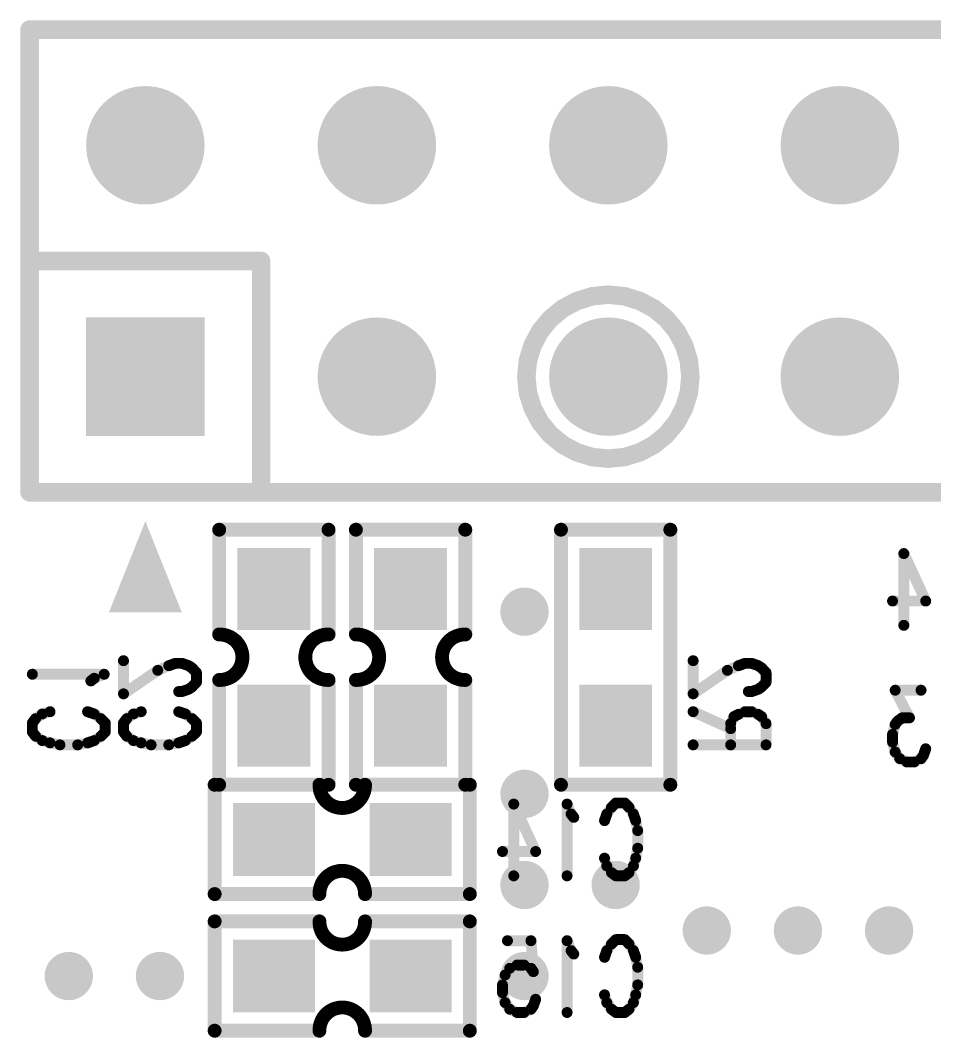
# Model space of a CAD drawing. Extents: x -0.1 to 57.1, y -0.1 to 42.5.
# Drawn here: x 34.47 to 44.5, y 21.32 to 32.49 of the extents above; entities that cross this region are included whole.
import ezdxf

# ---------------------------------------------------------------- set-up
doc = ezdxf.new("R2010")
doc.units = 0
doc.header["$MEASUREMENT"] = 0
doc.layers.get('0').update_dxf_attribs({"linetype": 'CONTINUOUS'})
doc.layers.add('03_ASSY2_GBR', color=2, linetype='CONTINUOUS')

# ---------------------------------------------------------------- blocks, each defined once
blk = doc.blocks.new('ROUND_8')
at = {"const_width": 0.65}
blk.add_lwpolyline([(-0.325, 0, 1), (0.325, 0, 1)], format="xyb", close=True, dxfattribs=at)
blk = doc.blocks.new('SQUARE_12')
blk.add_solid([(0.65, 0.65), (0.65, -0.65), (-0.65, 0.65), (-0.65, -0.65)])
blk = doc.blocks.new('RECTANGLE_136')
blk.add_solid([(0.4, 0.45), (0.4, -0.45), (-0.4, 0.45), (-0.4, -0.45)])
blk = doc.blocks.new('RECTANGLE_139')
blk.add_solid([(0.45, 0.4), (0.45, -0.4), (-0.45, 0.4), (-0.45, -0.4)])
blk = doc.blocks.new('ROUND_182')
at = {"const_width": 0.265}
blk.add_lwpolyline([(-0.1325, 0, 1), (0.1325, 0, 1)], format="xyb", close=True, dxfattribs=at)
blk = doc.blocks.new('ROUND_1')
at = {"const_width": 0.1016}
blk.add_lwpolyline([(-0.0508, 0, 1), (0.0508, 0, 1)], format="xyb", close=True, dxfattribs=at)
blk = doc.blocks.new('ROUND_4')
at = {"const_width": 0.06}
blk.add_lwpolyline([(-0.03, 0, 1), (0.03, 0, 1)], format="xyb", close=True, dxfattribs=at)
blk = doc.blocks.new('ROUND_3')
at = {"const_width": 0.0762}
blk.add_lwpolyline([(-0.0381, 0, 1), (0.0381, 0, 1)], format="xyb", close=True, dxfattribs=at)

msp = doc.modelspace()

# ---------------------------------------------------------------- linework, layer by layer
at = {"layer": '03_ASSY2_GBR'}
for points, const_width in [([(34.57, 27.31), (34.57, 32.39)], 0.2032), ([(34.57, 32.39), (47.27, 32.39)], 0.2032), ([(34.57, 29.85), (37.11, 29.85)], 0.2032), ([(37.11, 29.85), (37.11, 27.31)], 0.2032), ([(40.576, 29.411), (40.42, 29.328)], 0.2032), ([(40.744, 29.463), (40.576, 29.411)], 0.2032), ([(40.92, 29.48), (40.744, 29.463)], 0.2032), ([(41.096, 29.463), (40.92, 29.48)], 0.2032), ([(41.264, 29.411), (41.096, 29.463)], 0.2032), ([(41.42, 29.328), (41.264, 29.411)], 0.2032), ([(40.42, 29.328), (40.284, 29.216)], 0.2032), ([(41.556, 29.216), (41.42, 29.328)], 0.2032), ([(40.284, 29.216), (40.172, 29.08)], 0.2032), ([(41.668, 29.08), (41.556, 29.216)], 0.2032), ([(40.172, 29.08), (40.089, 28.924)], 0.2032), ([(41.751, 28.924), (41.668, 29.08)], 0.2032), ([(40.089, 28.924), (40.037, 28.756)], 0.2032), ([(41.803, 28.756), (41.751, 28.924)], 0.2032), ([(40.037, 28.756), (40.02, 28.58)], 0.2032), ([(41.82, 28.58), (41.803, 28.756)], 0.2032), ([(40.02, 28.58), (40.037, 28.404)], 0.2032), ([(41.803, 28.404), (41.82, 28.58)], 0.2032), ([(40.037, 28.404), (40.089, 28.236)], 0.2032), ([(41.751, 28.236), (41.803, 28.404)], 0.2032), ([(40.089, 28.236), (40.172, 28.08)], 0.2032), ([(41.668, 28.08), (41.751, 28.236)], 0.2032), ([(40.172, 28.08), (40.284, 27.944)], 0.2032), ([(41.556, 27.944), (41.668, 28.08)], 0.2032), ([(40.284, 27.944), (40.42, 27.832)], 0.2032), ([(41.42, 27.832), (41.556, 27.944)], 0.2032), ([(40.42, 27.832), (40.576, 27.749)], 0.2032), ([(41.264, 27.749), (41.42, 27.832)], 0.2032), ([(40.576, 27.749), (40.744, 27.697)], 0.2032), ([(41.096, 27.697), (41.264, 27.749)], 0.2032), ([(40.744, 27.697), (40.92, 27.68)], 0.2032), ([(40.92, 27.68), (41.096, 27.697)], 0.2032), ([(47.27, 27.31), (34.57, 27.31)], 0.2032), ([(36.65, 25.75), (36.65, 26.9)], 0.1524), ([(36.65, 26.9), (37.85, 26.9)], 0.1524), ([(37.85, 25.75), (37.85, 26.9)], 0.1524), ([(38.15, 25.75), (38.15, 26.9)], 0.1524), ([(38.15, 26.9), (39.35, 26.9)], 0.1524), ([(39.35, 25.75), (39.35, 26.9)], 0.1524), ([(40.4, 26.9), (40.4, 24.1)], 0.1524), ([(41.6, 26.9), (40.4, 26.9)], 0.1524), ([(41.6, 24.1), (41.6, 26.9)], 0.1524), ([(44.162, 26.638), (44.162, 25.85)], 0.12), ([(44.162, 26.638), (44.402, 26.117)], 0.12), ([(44.402, 26.117), (44.038, 26.117)], 0.12), ([(36.65, 25.75), (36.675, 25.749)], 0.1524), ([(36.675, 25.749), (36.699, 25.746)], 0.1524), ([(36.699, 25.746), (36.724, 25.74)], 0.1524), ([(36.724, 25.74), (36.747, 25.732)], 0.1524), ([(36.747, 25.732), (36.77, 25.722)], 0.1524), ([(36.77, 25.722), (36.791, 25.71)], 0.1524), ([(37.709, 25.71), (37.73, 25.722)], 0.1524), ([(37.73, 25.722), (37.753, 25.732)], 0.1524), ([(37.753, 25.732), (37.776, 25.74)], 0.1524), ([(37.776, 25.74), (37.801, 25.746)], 0.1524), ([(37.801, 25.746), (37.825, 25.749)], 0.1524), ([(37.825, 25.749), (37.85, 25.75)], 0.1524), ([(38.15, 25.75), (38.175, 25.749)], 0.1524), ([(38.175, 25.749), (38.199, 25.746)], 0.1524), ([(38.199, 25.746), (38.224, 25.74)], 0.1524), ([(38.224, 25.74), (38.247, 25.732)], 0.1524), ([(38.247, 25.732), (38.27, 25.722)], 0.1524), ([(38.27, 25.722), (38.291, 25.71)], 0.1524), ([(39.209, 25.71), (39.23, 25.722)], 0.1524), ([(39.23, 25.722), (39.253, 25.732)], 0.1524), ([(39.253, 25.732), (39.276, 25.74)], 0.1524), ([(39.276, 25.74), (39.301, 25.746)], 0.1524), ([(39.301, 25.746), (39.325, 25.749)], 0.1524), ([(39.325, 25.749), (39.35, 25.75)], 0.1524), ([(36.791, 25.71), (36.811, 25.695)], 0.1524), ([(36.811, 25.695), (36.83, 25.679)], 0.1524), ([(36.83, 25.679), (36.847, 25.66)], 0.1524), ([(36.847, 25.66), (36.862, 25.64)], 0.1524), ([(36.862, 25.64), (36.875, 25.619)], 0.1524), ([(36.875, 25.619), (36.886, 25.597)], 0.1524), ([(37.614, 25.597), (37.625, 25.619)], 0.1524), ([(37.625, 25.619), (37.638, 25.64)], 0.1524), ([(37.638, 25.64), (37.653, 25.66)], 0.1524), ([(37.653, 25.66), (37.67, 25.679)], 0.1524), ([(37.67, 25.679), (37.689, 25.695)], 0.1524), ([(37.689, 25.695), (37.709, 25.71)], 0.1524), ([(38.291, 25.71), (38.311, 25.695)], 0.1524), ([(38.311, 25.695), (38.33, 25.679)], 0.1524), ([(38.33, 25.679), (38.347, 25.66)], 0.1524), ([(38.347, 25.66), (38.362, 25.64)], 0.1524), ([(38.362, 25.64), (38.375, 25.619)], 0.1524), ([(38.375, 25.619), (38.386, 25.597)], 0.1524), ([(39.114, 25.597), (39.125, 25.619)], 0.1524), ([(39.125, 25.619), (39.138, 25.64)], 0.1524), ([(39.138, 25.64), (39.153, 25.66)], 0.1524), ([(39.153, 25.66), (39.17, 25.679)], 0.1524), ([(39.17, 25.679), (39.189, 25.695)], 0.1524), ([(39.189, 25.695), (39.209, 25.71)], 0.1524), ([(36.886, 25.597), (36.894, 25.573)], 0.1524), ([(36.894, 25.573), (36.9, 25.549)], 0.1524), ([(36.9, 25.549), (36.904, 25.525)], 0.1524), ([(36.904, 25.525), (36.905, 25.5)], 0.1524), ([(36.905, 25.5), (36.904, 25.475)], 0.1524), ([(37.595, 25.5), (37.596, 25.525)], 0.1524), ([(37.596, 25.475), (37.595, 25.5)], 0.1524), ([(37.596, 25.525), (37.6, 25.549)], 0.1524), ([(37.6, 25.549), (37.606, 25.573)], 0.1524), ([(37.606, 25.573), (37.614, 25.597)], 0.1524), ([(38.386, 25.597), (38.394, 25.573)], 0.1524), ([(38.394, 25.573), (38.4, 25.549)], 0.1524), ([(38.4, 25.549), (38.404, 25.525)], 0.1524), ([(38.404, 25.525), (38.405, 25.5)], 0.1524), ([(38.405, 25.5), (38.404, 25.475)], 0.1524), ([(39.095, 25.5), (39.096, 25.525)], 0.1524), ([(39.096, 25.475), (39.095, 25.5)], 0.1524), ([(39.096, 25.525), (39.1, 25.549)], 0.1524), ([(39.1, 25.549), (39.106, 25.573)], 0.1524), ([(39.106, 25.573), (39.114, 25.597)], 0.1524), ([(35.6, 25.098), (35.6, 25.462)], 0.12), ([(36.097, 25.407), (35.976, 25.356)], 0.12), ([(36.17, 25.433), (36.097, 25.407)], 0.12), ([(36.242, 25.433), (36.17, 25.433)], 0.12), ([(36.315, 25.407), (36.242, 25.433)], 0.12), ([(36.352, 25.382), (36.315, 25.407)], 0.12), ([(36.886, 25.403), (36.875, 25.381)], 0.1524), ([(36.894, 25.427), (36.886, 25.403)], 0.1524), ([(36.9, 25.451), (36.894, 25.427)], 0.1524), ([(36.904, 25.475), (36.9, 25.451)], 0.1524), ([(37.6, 25.451), (37.596, 25.475)], 0.1524), ([(37.606, 25.427), (37.6, 25.451)], 0.1524), ([(37.614, 25.403), (37.606, 25.427)], 0.1524), ([(37.625, 25.381), (37.614, 25.403)], 0.1524), ([(38.386, 25.403), (38.375, 25.381)], 0.1524), ([(38.394, 25.427), (38.386, 25.403)], 0.1524), ([(38.4, 25.451), (38.394, 25.427)], 0.1524), ([(38.404, 25.475), (38.4, 25.451)], 0.1524), ([(39.1, 25.451), (39.096, 25.475)], 0.1524), ([(39.106, 25.427), (39.1, 25.451)], 0.1524), ([(39.114, 25.403), (39.106, 25.427)], 0.1524), ([(39.125, 25.381), (39.114, 25.403)], 0.1524), ([(41.85, 25.098), (41.85, 25.462)], 0.12), ([(42.347, 25.407), (42.226, 25.356)], 0.12), ([(42.42, 25.433), (42.347, 25.407)], 0.12), ([(42.492, 25.433), (42.42, 25.433)], 0.12), ([(42.565, 25.407), (42.492, 25.433)], 0.12), ([(42.602, 25.382), (42.565, 25.407)], 0.12), ([(35.388, 25.313), (34.6, 25.313)], 0.12), ([(35.279, 25.269), (35.388, 25.313)], 0.12), ([(35.976, 25.356), (35.6, 25.098)], 0.12), ([(36.4, 25.331), (36.352, 25.382)], 0.12), ([(36.4, 25.225), (36.4, 25.331)], 0.12), ([(36.77, 25.278), (36.747, 25.268)], 0.1524), ([(36.791, 25.29), (36.77, 25.278)], 0.1524), ([(36.811, 25.305), (36.791, 25.29)], 0.1524), ([(36.83, 25.321), (36.811, 25.305)], 0.1524), ([(36.847, 25.34), (36.83, 25.321)], 0.1524), ([(36.862, 25.36), (36.847, 25.34)], 0.1524), ([(36.875, 25.381), (36.862, 25.36)], 0.1524), ([(37.638, 25.36), (37.625, 25.381)], 0.1524), ([(37.653, 25.34), (37.638, 25.36)], 0.1524), ([(37.67, 25.321), (37.653, 25.34)], 0.1524), ([(37.689, 25.305), (37.67, 25.321)], 0.1524), ([(37.709, 25.29), (37.689, 25.305)], 0.1524), ([(37.73, 25.278), (37.709, 25.29)], 0.1524), ([(37.753, 25.268), (37.73, 25.278)], 0.1524), ([(38.27, 25.278), (38.247, 25.268)], 0.1524), ([(38.291, 25.29), (38.27, 25.278)], 0.1524), ([(38.311, 25.305), (38.291, 25.29)], 0.1524), ([(38.33, 25.321), (38.311, 25.305)], 0.1524), ([(38.347, 25.34), (38.33, 25.321)], 0.1524), ([(38.362, 25.36), (38.347, 25.34)], 0.1524), ([(38.375, 25.381), (38.362, 25.36)], 0.1524), ([(39.138, 25.36), (39.125, 25.381)], 0.1524), ([(39.153, 25.34), (39.138, 25.36)], 0.1524), ([(39.17, 25.321), (39.153, 25.34)], 0.1524), ([(39.189, 25.305), (39.17, 25.321)], 0.1524), ([(39.209, 25.29), (39.189, 25.305)], 0.1524), ([(39.23, 25.278), (39.209, 25.29)], 0.1524), ([(39.253, 25.268), (39.23, 25.278)], 0.1524), ([(42.226, 25.356), (41.85, 25.098)], 0.12), ([(42.65, 25.331), (42.602, 25.382)], 0.12), ([(42.65, 25.225), (42.65, 25.331)], 0.12), ([(35.242, 25.24), (35.279, 25.269)], 0.12), ([(36.352, 25.174), (36.4, 25.225)], 0.12), ([(36.675, 25.251), (36.65, 25.25)], 0.1524), ([(36.65, 24.1), (36.65, 25.25)], 0.1524), ([(36.699, 25.254), (36.675, 25.251)], 0.1524), ([(36.724, 25.26), (36.699, 25.254)], 0.1524), ([(36.747, 25.268), (36.724, 25.26)], 0.1524), ([(37.776, 25.26), (37.753, 25.268)], 0.1524), ([(37.801, 25.254), (37.776, 25.26)], 0.1524), ([(37.825, 25.251), (37.801, 25.254)], 0.1524), ([(37.85, 25.25), (37.825, 25.251)], 0.1524), ([(37.85, 24.1), (37.85, 25.25)], 0.1524), ([(38.175, 25.251), (38.15, 25.25)], 0.1524), ([(38.15, 24.1), (38.15, 25.25)], 0.1524), ([(38.199, 25.254), (38.175, 25.251)], 0.1524), ([(38.224, 25.26), (38.199, 25.254)], 0.1524), ([(38.247, 25.268), (38.224, 25.26)], 0.1524), ([(39.276, 25.26), (39.253, 25.268)], 0.1524), ([(39.301, 25.254), (39.276, 25.26)], 0.1524), ([(39.325, 25.251), (39.301, 25.254)], 0.1524), ([(39.35, 25.25), (39.325, 25.251)], 0.1524), ([(39.35, 24.1), (39.35, 25.25)], 0.1524), ([(42.602, 25.174), (42.65, 25.225)], 0.12), ([(36.206, 25.123), (36.242, 25.123)], 0.12), ([(36.242, 25.123), (36.315, 25.149)], 0.12), ([(36.315, 25.149), (36.352, 25.174)], 0.12), ([(42.456, 25.123), (42.492, 25.123)], 0.12), ([(42.492, 25.123), (42.565, 25.149)], 0.12), ([(42.565, 25.149), (42.602, 25.174)], 0.12), ([(44.351, 25.138), (44.067, 25.138)], 0.12), ([(44.067, 25.138), (44.224, 24.835)], 0.12), ([(34.636, 24.826), (34.709, 24.877)], 0.12), ([(34.709, 24.877), (34.794, 24.902)], 0.12), ([(35.206, 24.902), (35.279, 24.877)], 0.12), ([(35.279, 24.877), (35.352, 24.826)], 0.12), ([(35.636, 24.826), (35.709, 24.877)], 0.12), ([(35.709, 24.877), (35.794, 24.902)], 0.12), ([(36.206, 24.902), (36.279, 24.877)], 0.12), ([(36.279, 24.877), (36.352, 24.826)], 0.12), ([(42.262, 24.716), (41.85, 24.902)], 0.12), ([(42.298, 24.847), (42.262, 24.771)], 0.12), ([(42.347, 24.873), (42.298, 24.847)], 0.12), ([(42.42, 24.902), (42.347, 24.873)], 0.12), ([(42.492, 24.902), (42.42, 24.902)], 0.12), ([(42.565, 24.873), (42.492, 24.902)], 0.12), ([(42.602, 24.847), (42.565, 24.873)], 0.12), ([(42.65, 24.771), (42.602, 24.847)], 0.12), ([(34.6, 24.778), (34.636, 24.826)], 0.12), ([(34.6, 24.68), (34.6, 24.778)], 0.12), ([(35.352, 24.826), (35.4, 24.778)], 0.12), ([(35.4, 24.778), (35.4, 24.68)], 0.12), ([(35.6, 24.778), (35.636, 24.826)], 0.12), ([(35.6, 24.68), (35.6, 24.778)], 0.12), ([(36.352, 24.826), (36.4, 24.778)], 0.12), ([(36.4, 24.778), (36.4, 24.68)], 0.12), ([(42.262, 24.771), (42.262, 24.538)], 0.12), ([(42.65, 24.538), (42.65, 24.771)], 0.12), ([(44.067, 24.762), (44.038, 24.653)], 0.12), ([(44.093, 24.798), (44.067, 24.762)], 0.12), ([(44.144, 24.835), (44.093, 24.798)], 0.12), ([(44.224, 24.835), (44.144, 24.835)], 0.12), ([(34.636, 24.633), (34.6, 24.68)], 0.12), ([(34.709, 24.585), (34.636, 24.633)], 0.12), ([(35.352, 24.633), (35.279, 24.585)], 0.12), ([(35.4, 24.68), (35.352, 24.633)], 0.12), ([(35.636, 24.633), (35.6, 24.68)], 0.12), ([(35.709, 24.585), (35.636, 24.633)], 0.12), ([(36.352, 24.633), (36.279, 24.585)], 0.12), ([(36.4, 24.68), (36.352, 24.633)], 0.12), ([(44.038, 24.653), (44.038, 24.568)], 0.12), ([(34.794, 24.56), (34.709, 24.585)], 0.12), ([(34.903, 24.538), (34.794, 24.56)], 0.12), ([(35.097, 24.538), (34.903, 24.538)], 0.12), ([(35.206, 24.56), (35.097, 24.538)], 0.12), ([(35.279, 24.585), (35.206, 24.56)], 0.12), ([(35.794, 24.56), (35.709, 24.585)], 0.12), ([(35.903, 24.538), (35.794, 24.56)], 0.12), ([(36.097, 24.538), (35.903, 24.538)], 0.12), ([(36.206, 24.56), (36.097, 24.538)], 0.12), ([(36.279, 24.585), (36.206, 24.56)], 0.12), ([(41.85, 24.538), (42.65, 24.538)], 0.12), ([(44.038, 24.568), (44.067, 24.459)], 0.12), ([(44.067, 24.459), (44.118, 24.386)], 0.12), ([(44.351, 24.386), (44.377, 24.423)], 0.12), ([(44.377, 24.423), (44.402, 24.495)], 0.12), ([(44.118, 24.386), (44.195, 24.35)], 0.12), ([(44.195, 24.35), (44.275, 24.35)], 0.12), ([(44.275, 24.35), (44.351, 24.386)], 0.12), ([(36.6, 22.9), (36.6, 24.1)], 0.1524), ([(37.75, 24.1), (36.6, 24.1)], 0.1524), ([(36.65, 24.1), (37.85, 24.1)], 0.1524), ([(37.751, 24.075), (37.75, 24.1)], 0.1524), ([(37.754, 24.051), (37.751, 24.075)], 0.1524), ([(37.76, 24.026), (37.754, 24.051)], 0.1524), ([(38.15, 24.1), (39.35, 24.1)], 0.1524), ([(38.246, 24.051), (38.24, 24.026)], 0.1524), ([(38.249, 24.075), (38.246, 24.051)], 0.1524), ([(38.25, 24.1), (38.249, 24.075)], 0.1524), ([(39.4, 24.1), (38.25, 24.1)], 0.1524), ([(39.4, 22.9), (39.4, 24.1)], 0.1524), ([(40.4, 24.1), (41.6, 24.1)], 0.1524), ([(37.768, 24.003), (37.76, 24.026)], 0.1524), ([(37.778, 23.98), (37.768, 24.003)], 0.1524), ([(37.79, 23.959), (37.778, 23.98)], 0.1524), ([(37.805, 23.939), (37.79, 23.959)], 0.1524), ([(37.821, 23.92), (37.805, 23.939)], 0.1524), ([(38.195, 23.939), (38.179, 23.92)], 0.1524), ([(38.21, 23.959), (38.195, 23.939)], 0.1524), ([(38.222, 23.98), (38.21, 23.959)], 0.1524), ([(38.232, 24.003), (38.222, 23.98)], 0.1524), ([(38.24, 24.026), (38.232, 24.003)], 0.1524), ([(37.84, 23.903), (37.821, 23.92)], 0.1524), ([(37.86, 23.888), (37.84, 23.903)], 0.1524), ([(37.881, 23.875), (37.86, 23.888)], 0.1524), ([(37.903, 23.864), (37.881, 23.875)], 0.1524), ([(37.927, 23.856), (37.903, 23.864)], 0.1524), ([(37.951, 23.85), (37.927, 23.856)], 0.1524), ([(37.975, 23.846), (37.951, 23.85)], 0.1524), ([(38, 23.845), (37.975, 23.846)], 0.1524), ([(38.025, 23.846), (38, 23.845)], 0.1524), ([(38.049, 23.85), (38.025, 23.846)], 0.1524), ([(38.073, 23.856), (38.049, 23.85)], 0.1524), ([(38.097, 23.864), (38.073, 23.856)], 0.1524), ([(38.119, 23.875), (38.097, 23.864)], 0.1524), ([(38.14, 23.888), (38.119, 23.875)], 0.1524), ([(38.16, 23.903), (38.14, 23.888)], 0.1524), ([(38.179, 23.92), (38.16, 23.903)], 0.1524), ([(39.882, 23.888), (39.882, 23.1)], 0.12), ([(39.882, 23.888), (40.122, 23.367)], 0.12), ([(40.511, 23.779), (40.467, 23.888)], 0.12), ([(40.467, 23.888), (40.467, 23.1)], 0.12), ([(40.903, 23.779), (40.954, 23.852)], 0.12), ([(40.954, 23.852), (41.002, 23.9)], 0.12), ([(41.002, 23.9), (41.1, 23.9)], 0.12), ([(41.1, 23.9), (41.147, 23.852)], 0.12), ([(41.147, 23.852), (41.195, 23.779)], 0.12), ([(40.54, 23.742), (40.511, 23.779)], 0.12), ([(40.878, 23.706), (40.903, 23.779)], 0.12), ([(41.195, 23.779), (41.22, 23.706)], 0.12), ([(41.22, 23.706), (41.242, 23.597)], 0.12), ([(41.242, 23.597), (41.242, 23.403)], 0.12), ([(41.242, 23.403), (41.22, 23.294)], 0.12), ([(40.122, 23.367), (39.758, 23.367)], 0.12), ([(40.903, 23.209), (40.878, 23.294)], 0.12), ([(41.22, 23.294), (41.195, 23.209)], 0.12), ([(37.951, 23.15), (37.975, 23.154)], 0.1524), ([(37.975, 23.154), (38, 23.155)], 0.1524), ([(38, 23.155), (38.025, 23.154)], 0.1524), ([(38.025, 23.154), (38.049, 23.15)], 0.1524), ([(40.954, 23.136), (40.903, 23.209)], 0.12), ([(41.195, 23.209), (41.147, 23.136)], 0.12), ([(37.79, 23.041), (37.805, 23.061)], 0.1524), ([(37.805, 23.061), (37.821, 23.08)], 0.1524), ([(37.821, 23.08), (37.84, 23.097)], 0.1524), ([(37.84, 23.097), (37.86, 23.112)], 0.1524), ([(37.86, 23.112), (37.881, 23.125)], 0.1524), ([(37.881, 23.125), (37.903, 23.136)], 0.1524), ([(37.903, 23.136), (37.927, 23.144)], 0.1524), ([(37.927, 23.144), (37.951, 23.15)], 0.1524), ([(38.049, 23.15), (38.073, 23.144)], 0.1524), ([(38.073, 23.144), (38.097, 23.136)], 0.1524), ([(38.097, 23.136), (38.119, 23.125)], 0.1524), ([(38.119, 23.125), (38.14, 23.112)], 0.1524), ([(38.14, 23.112), (38.16, 23.097)], 0.1524), ([(38.16, 23.097), (38.179, 23.08)], 0.1524), ([(38.179, 23.08), (38.195, 23.061)], 0.1524), ([(38.195, 23.061), (38.21, 23.041)], 0.1524), ([(41.002, 23.1), (40.954, 23.136)], 0.12), ([(41.1, 23.1), (41.002, 23.1)], 0.12), ([(41.147, 23.136), (41.1, 23.1)], 0.12), ([(37.751, 22.925), (37.754, 22.949)], 0.1524), ([(37.754, 22.949), (37.76, 22.974)], 0.1524), ([(37.76, 22.974), (37.768, 22.997)], 0.1524), ([(37.768, 22.997), (37.778, 23.02)], 0.1524), ([(37.778, 23.02), (37.79, 23.041)], 0.1524), ([(38.21, 23.041), (38.222, 23.02)], 0.1524), ([(38.222, 23.02), (38.232, 22.997)], 0.1524), ([(38.232, 22.997), (38.24, 22.974)], 0.1524), ([(38.24, 22.974), (38.246, 22.949)], 0.1524), ([(38.246, 22.949), (38.249, 22.925)], 0.1524), ([(37.75, 22.9), (36.6, 22.9)], 0.1524), ([(37.75, 22.9), (37.751, 22.925)], 0.1524), ([(38.249, 22.925), (38.25, 22.9)], 0.1524), ([(39.4, 22.9), (38.25, 22.9)], 0.1524), ([(36.6, 21.4), (36.6, 22.6)], 0.1524), ([(37.75, 22.6), (36.6, 22.6)], 0.1524), ([(37.751, 22.575), (37.75, 22.6)], 0.1524), ([(38.25, 22.6), (38.249, 22.575)], 0.1524), ([(39.4, 22.6), (38.25, 22.6)], 0.1524), ([(39.4, 21.4), (39.4, 22.6)], 0.1524), ([(37.754, 22.551), (37.751, 22.575)], 0.1524), ([(37.76, 22.526), (37.754, 22.551)], 0.1524), ([(37.768, 22.503), (37.76, 22.526)], 0.1524), ([(37.778, 22.48), (37.768, 22.503)], 0.1524), ([(38.232, 22.503), (38.222, 22.48)], 0.1524), ([(38.24, 22.526), (38.232, 22.503)], 0.1524), ([(38.246, 22.551), (38.24, 22.526)], 0.1524), ([(38.249, 22.575), (38.246, 22.551)], 0.1524), ([(37.79, 22.459), (37.778, 22.48)], 0.1524), ([(37.805, 22.439), (37.79, 22.459)], 0.1524), ([(37.821, 22.42), (37.805, 22.439)], 0.1524), ([(37.84, 22.403), (37.821, 22.42)], 0.1524), ([(37.86, 22.388), (37.84, 22.403)], 0.1524), ([(37.881, 22.375), (37.86, 22.388)], 0.1524), ([(37.903, 22.364), (37.881, 22.375)], 0.1524), ([(38.119, 22.375), (38.097, 22.364)], 0.1524), ([(38.14, 22.388), (38.119, 22.375)], 0.1524), ([(38.16, 22.403), (38.14, 22.388)], 0.1524), ([(38.179, 22.42), (38.16, 22.403)], 0.1524), ([(38.195, 22.439), (38.179, 22.42)], 0.1524), ([(38.21, 22.459), (38.195, 22.439)], 0.1524), ([(38.222, 22.48), (38.21, 22.459)], 0.1524), ([(39.813, 22.388), (40.071, 22.388)], 0.12), ([(40.071, 22.388), (40.097, 22.048)], 0.12), ([(40.511, 22.279), (40.467, 22.388)], 0.12), ([(40.467, 22.388), (40.467, 21.6)], 0.12), ([(40.954, 22.352), (41.002, 22.4)], 0.12), ([(41.002, 22.4), (41.1, 22.4)], 0.12), ([(41.1, 22.4), (41.147, 22.352)], 0.12), ([(37.927, 22.356), (37.903, 22.364)], 0.1524), ([(37.951, 22.35), (37.927, 22.356)], 0.1524), ([(37.975, 22.346), (37.951, 22.35)], 0.1524), ([(38, 22.345), (37.975, 22.346)], 0.1524), ([(38.025, 22.346), (38, 22.345)], 0.1524), ([(38.049, 22.35), (38.025, 22.346)], 0.1524), ([(38.073, 22.356), (38.049, 22.35)], 0.1524), ([(38.097, 22.364), (38.073, 22.356)], 0.1524), ([(40.54, 22.242), (40.511, 22.279)], 0.12), ([(40.878, 22.206), (40.903, 22.279)], 0.12), ([(40.903, 22.279), (40.954, 22.352)], 0.12), ([(41.147, 22.352), (41.195, 22.279)], 0.12), ([(41.195, 22.279), (41.22, 22.206)], 0.12), ([(41.22, 22.206), (41.242, 22.097)], 0.12), ([(39.838, 22.085), (39.787, 22.012)], 0.12), ([(39.918, 22.121), (39.838, 22.085)], 0.12), ([(39.995, 22.121), (39.918, 22.121)], 0.12), ([(40.071, 22.085), (39.995, 22.121)], 0.12), ([(40.097, 22.048), (40.071, 22.085)], 0.12), ([(41.242, 22.097), (41.242, 21.903)], 0.12), ([(39.787, 22.012), (39.758, 21.903)], 0.12), ([(39.758, 21.903), (39.758, 21.818)], 0.12), ([(41.242, 21.903), (41.22, 21.794)], 0.12), ([(39.758, 21.818), (39.787, 21.709)], 0.12), ([(40.097, 21.673), (40.122, 21.745)], 0.12), ([(40.903, 21.709), (40.878, 21.794)], 0.12), ([(41.22, 21.794), (41.195, 21.709)], 0.12), ([(37.821, 21.58), (37.84, 21.597)], 0.1524), ([(37.84, 21.597), (37.86, 21.612)], 0.1524), ([(37.86, 21.612), (37.881, 21.625)], 0.1524), ([(37.881, 21.625), (37.903, 21.636)], 0.1524), ([(37.903, 21.636), (37.927, 21.644)], 0.1524), ([(37.927, 21.644), (37.951, 21.65)], 0.1524), ([(37.951, 21.65), (37.975, 21.654)], 0.1524), ([(37.975, 21.654), (38, 21.655)], 0.1524), ([(38, 21.655), (38.025, 21.654)], 0.1524), ([(38.025, 21.654), (38.049, 21.65)], 0.1524), ([(38.049, 21.65), (38.073, 21.644)], 0.1524), ([(38.073, 21.644), (38.097, 21.636)], 0.1524), ([(38.097, 21.636), (38.119, 21.625)], 0.1524), ([(38.119, 21.625), (38.14, 21.612)], 0.1524), ([(38.14, 21.612), (38.16, 21.597)], 0.1524), ([(38.16, 21.597), (38.179, 21.58)], 0.1524), ([(39.787, 21.709), (39.838, 21.636)], 0.12), ([(39.838, 21.636), (39.918, 21.6)], 0.12), ([(39.995, 21.6), (40.071, 21.636)], 0.12), ([(40.071, 21.636), (40.097, 21.673)], 0.12), ([(40.954, 21.636), (40.903, 21.709)], 0.12), ([(41.002, 21.6), (40.954, 21.636)], 0.12), ([(41.147, 21.636), (41.1, 21.6)], 0.12), ([(41.195, 21.709), (41.147, 21.636)], 0.12), ([(37.76, 21.474), (37.768, 21.497)], 0.1524), ([(37.768, 21.497), (37.778, 21.52)], 0.1524), ([(37.778, 21.52), (37.79, 21.541)], 0.1524), ([(37.79, 21.541), (37.805, 21.561)], 0.1524), ([(37.805, 21.561), (37.821, 21.58)], 0.1524), ([(38.179, 21.58), (38.195, 21.561)], 0.1524), ([(38.195, 21.561), (38.21, 21.541)], 0.1524), ([(38.21, 21.541), (38.222, 21.52)], 0.1524), ([(38.222, 21.52), (38.232, 21.497)], 0.1524), ([(38.232, 21.497), (38.24, 21.474)], 0.1524), ([(39.918, 21.6), (39.995, 21.6)], 0.12), ([(41.1, 21.6), (41.002, 21.6)], 0.12), ([(37.75, 21.4), (36.6, 21.4)], 0.1524), ([(37.75, 21.4), (37.751, 21.425)], 0.1524), ([(37.751, 21.425), (37.754, 21.449)], 0.1524), ([(37.754, 21.449), (37.76, 21.474)], 0.1524), ([(38.24, 21.474), (38.246, 21.449)], 0.1524), ([(38.246, 21.449), (38.249, 21.425)], 0.1524), ([(38.249, 21.425), (38.25, 21.4)], 0.1524), ([(39.4, 21.4), (38.25, 21.4)], 0.1524)]:
    msp.add_lwpolyline(points, dxfattribs=dict(at, const_width=const_width))
for points in [[(35.440026, 25.993058), (35.840018, 26.992952), (36.239894, 25.993058), (35.840018, 26.992952)], [(36.239916, 25.993), (35.440026, 25.993058), (36.239916, 25.993), (36.239894, 25.993058)]]:
    msp.add_solid(points, dxfattribs=at)

# ---------------------------------------------------------------- block references
for name, p in [('ROUND_1', (34.57, 32.39)), ('ROUND_8', (35.84, 31.12)), ('ROUND_8', (38.38, 31.12)), ('ROUND_8', (40.92, 31.12)), ('ROUND_8', (43.46, 31.12)), ('ROUND_1', (34.57, 29.85)), ('ROUND_1', (37.11, 29.85)), ('ROUND_1', (40.576, 29.411)), ('ROUND_1', (40.744, 29.463)), ('ROUND_1', (40.92, 29.48)), ('ROUND_1', (41.096, 29.463)), ('ROUND_1', (41.264, 29.411)), ('ROUND_1', (40.42, 29.328)), ('ROUND_1', (41.42, 29.328)), ('ROUND_1', (40.284, 29.216)), ('ROUND_1', (41.556, 29.216)), ('SQUARE_12', (35.84, 28.58)), ('ROUND_8', (38.38, 28.58)), ('ROUND_1', (40.172, 29.08)), ('ROUND_8', (40.92, 28.58)), ('ROUND_1', (41.668, 29.08)), ('ROUND_8', (43.46, 28.58)), ('ROUND_1', (40.089, 28.924)), ('ROUND_1', (41.751, 28.924)), ('ROUND_1', (40.037, 28.756)), ('ROUND_1', (41.803, 28.756)), ('ROUND_1', (40.02, 28.58)), ('ROUND_1', (40.02, 28.58)), ('ROUND_1', (41.82, 28.58)), ('ROUND_1', (40.037, 28.404)), ('ROUND_1', (41.803, 28.404)), ('ROUND_1', (40.089, 28.236)), ('ROUND_1', (41.751, 28.236)), ('ROUND_1', (40.172, 28.08)), ('ROUND_1', (41.668, 28.08)), ('ROUND_1', (40.284, 27.944)), ('ROUND_1', (41.556, 27.944)), ('ROUND_1', (40.42, 27.832)), ('ROUND_1', (41.42, 27.832)), ('ROUND_1', (40.576, 27.749)), ('ROUND_1', (41.264, 27.749)), ('ROUND_1', (40.744, 27.697)), ('ROUND_1', (40.92, 27.68)), ('ROUND_1', (41.096, 27.697)), ('ROUND_1', (34.57, 27.31)), ('ROUND_1', (34.57, 27.31)), ('ROUND_1', (37.11, 27.31)), ('ROUND_3', (36.65, 26.9)), ('ROUND_3', (36.65, 26.9)), ('ROUND_3', (37.85, 26.9)), ('ROUND_3', (37.85, 26.9)), ('ROUND_3', (38.15, 26.9)), ('ROUND_3', (38.15, 26.9)), ('ROUND_3', (39.35, 26.9)), ('ROUND_3', (39.35, 26.9)), ('ROUND_3', (40.4, 26.9)), ('ROUND_3', (40.4, 26.9)), ('ROUND_3', (41.6, 26.9)), ('ROUND_3', (41.6, 26.9)), ('RECTANGLE_136', (37.25, 26.25)), ('RECTANGLE_136', (38.75, 26.25)), ('RECTANGLE_136', (41, 26.25)), ('ROUND_4', (44.162, 26.638)), ('ROUND_4', (44.162, 26.638)), ('ROUND_182', (40, 26)), ('ROUND_4', (44.038, 26.117)), ('ROUND_4', (44.402, 26.117)), ('ROUND_4', (44.162, 25.85)), ('ROUND_3', (36.65, 25.75)), ('ROUND_3', (36.65, 25.75)), ('ROUND_3', (36.675, 25.749)), ('ROUND_3', (36.699, 25.746)), ('ROUND_3', (36.724, 25.74)), ('ROUND_3', (36.747, 25.732)), ('ROUND_3', (36.77, 25.722)), ('ROUND_3', (37.73, 25.722)), ('ROUND_3', (37.753, 25.732)), ('ROUND_3', (37.776, 25.74)), ('ROUND_3', (37.801, 25.746)), ('ROUND_3', (37.825, 25.749)), ('ROUND_3', (37.85, 25.75)), ('ROUND_3', (37.85, 25.75)), ('ROUND_3', (38.15, 25.75)), ('ROUND_3', (38.15, 25.75)), ('ROUND_3', (38.175, 25.749)), ('ROUND_3', (38.199, 25.746)), ('ROUND_3', (38.224, 25.74)), ('ROUND_3', (38.247, 25.732)), ('ROUND_3', (38.27, 25.722)), ('ROUND_3', (39.23, 25.722)), ('ROUND_3', (39.253, 25.732)), ('ROUND_3', (39.276, 25.74)), ('ROUND_3', (39.301, 25.746)), ('ROUND_3', (39.325, 25.749)), ('ROUND_3', (39.35, 25.75)), ('ROUND_3', (39.35, 25.75)), ('ROUND_3', (36.791, 25.71)), ('ROUND_3', (36.811, 25.695)), ('ROUND_3', (36.83, 25.679)), ('ROUND_3', (36.847, 25.66)), ('ROUND_3', (36.862, 25.64)), ('ROUND_3', (36.875, 25.619)), ('ROUND_3', (37.625, 25.619)), ('ROUND_3', (37.638, 25.64)), ('ROUND_3', (37.653, 25.66)), ('ROUND_3', (37.67, 25.679)), ('ROUND_3', (37.689, 25.695)), ('ROUND_3', (37.709, 25.71)), ('ROUND_3', (38.291, 25.71)), ('ROUND_3', (38.311, 25.695)), ('ROUND_3', (38.33, 25.679)), ('ROUND_3', (38.347, 25.66)), ('ROUND_3', (38.362, 25.64)), ('ROUND_3', (38.375, 25.619)), ('ROUND_3', (39.125, 25.619)), ('ROUND_3', (39.138, 25.64)), ('ROUND_3', (39.153, 25.66)), ('ROUND_3', (39.17, 25.679)), ('ROUND_3', (39.189, 25.695)), ('ROUND_3', (39.209, 25.71)), ('ROUND_3', (36.886, 25.597)), ('ROUND_3', (36.894, 25.573)), ('ROUND_3', (36.9, 25.549)), ('ROUND_3', (36.904, 25.525)), ('ROUND_3', (36.905, 25.5)), ('ROUND_3', (37.595, 25.5)), ('ROUND_3', (37.596, 25.525)), ('ROUND_3', (37.6, 25.549)), ('ROUND_3', (37.606, 25.573)), ('ROUND_3', (37.614, 25.597)), ('ROUND_3', (38.386, 25.597)), ('ROUND_3', (38.394, 25.573)), ('ROUND_3', (38.4, 25.549)), ('ROUND_3', (38.404, 25.525)), ('ROUND_3', (38.405, 25.5)), ('ROUND_3', (39.095, 25.5)), ('ROUND_3', (39.096, 25.525)), ('ROUND_3', (39.1, 25.549)), ('ROUND_3', (39.106, 25.573)), ('ROUND_3', (39.114, 25.597)), ('ROUND_4', (35.6, 25.462)), ('ROUND_4', (36.097, 25.407)), ('ROUND_4', (36.17, 25.433)), ('ROUND_4', (36.242, 25.433)), ('ROUND_4', (36.315, 25.407)), ('ROUND_3', (36.886, 25.403)), ('ROUND_3', (36.894, 25.427)), ('ROUND_3', (36.9, 25.451)), ('ROUND_3', (36.904, 25.475)), ('ROUND_3', (37.596, 25.475)), ('ROUND_3', (37.6, 25.451)), ('ROUND_3', (37.606, 25.427)), ('ROUND_3', (37.614, 25.403)), ('ROUND_3', (38.386, 25.403)), ('ROUND_3', (38.394, 25.427)), ('ROUND_3', (38.4, 25.451)), ('ROUND_3', (38.404, 25.475)), ('ROUND_3', (39.096, 25.475)), ('ROUND_3', (39.1, 25.451)), ('ROUND_3', (39.106, 25.427)), ('ROUND_3', (39.114, 25.403)), ('ROUND_4', (41.85, 25.462)), ('ROUND_4', (42.347, 25.407)), ('ROUND_4', (42.42, 25.433)), ('ROUND_4', (42.492, 25.433)), ('ROUND_4', (42.565, 25.407)), ('ROUND_4', (34.6, 25.313)), ('ROUND_4', (35.388, 25.313)), ('ROUND_4', (35.976, 25.356)), ('ROUND_4', (36.352, 25.382)), ('ROUND_4', (36.4, 25.331)), ('ROUND_3', (36.77, 25.278)), ('ROUND_3', (36.791, 25.29)), ('ROUND_3', (36.811, 25.305)), ('ROUND_3', (36.83, 25.321)), ('ROUND_3', (36.847, 25.34)), ('ROUND_3', (36.862, 25.36)), ('ROUND_3', (36.875, 25.381)), ('ROUND_3', (37.625, 25.381)), ('ROUND_3', (37.638, 25.36)), ('ROUND_3', (37.653, 25.34)), ('ROUND_3', (37.67, 25.321)), ('ROUND_3', (37.689, 25.305)), ('ROUND_3', (37.709, 25.29)), ('ROUND_3', (37.73, 25.278)), ('ROUND_3', (38.27, 25.278)), ('ROUND_3', (38.291, 25.29)), ('ROUND_3', (38.311, 25.305)), ('ROUND_3', (38.33, 25.321)), ('ROUND_3', (38.347, 25.34)), ('ROUND_3', (38.362, 25.36)), ('ROUND_3', (38.375, 25.381)), ('ROUND_3', (39.125, 25.381)), ('ROUND_3', (39.138, 25.36)), ('ROUND_3', (39.153, 25.34)), ('ROUND_3', (39.17, 25.321)), ('ROUND_3', (39.189, 25.305)), ('ROUND_3', (39.209, 25.29)), ('ROUND_3', (39.23, 25.278)), ('ROUND_4', (42.226, 25.356)), ('ROUND_4', (42.602, 25.382)), ('ROUND_4', (42.65, 25.331)), ('ROUND_4', (35.242, 25.24)), ('ROUND_4', (35.279, 25.269)), ('ROUND_4', (36.4, 25.225)), ('ROUND_3', (36.65, 25.25)), ('ROUND_3', (36.65, 25.25)), ('ROUND_3', (36.675, 25.251)), ('ROUND_3', (36.699, 25.254)), ('ROUND_3', (36.724, 25.26)), ('ROUND_3', (36.747, 25.268)), ('ROUND_3', (37.753, 25.268)), ('ROUND_3', (37.776, 25.26)), ('ROUND_3', (37.801, 25.254)), ('ROUND_3', (37.825, 25.251)), ('ROUND_3', (37.85, 25.25)), ('ROUND_3', (37.85, 25.25)), ('ROUND_3', (38.15, 25.25)), ('ROUND_3', (38.15, 25.25)), ('ROUND_3', (38.175, 25.251)), ('ROUND_3', (38.199, 25.254)), ('ROUND_3', (38.224, 25.26)), ('ROUND_3', (38.247, 25.268)), ('ROUND_3', (39.253, 25.268)), ('ROUND_3', (39.276, 25.26)), ('ROUND_3', (39.301, 25.254)), ('ROUND_3', (39.325, 25.251)), ('ROUND_3', (39.35, 25.25)), ('ROUND_3', (39.35, 25.25)), ('ROUND_4', (42.65, 25.225)), ('ROUND_4', (35.6, 25.098)), ('ROUND_4', (36.206, 25.123)), ('ROUND_4', (36.242, 25.123)), ('ROUND_4', (36.315, 25.149)), ('ROUND_4', (36.352, 25.174)), ('RECTANGLE_136', (37.25, 24.75)), ('RECTANGLE_136', (38.75, 24.75)), ('RECTANGLE_136', (41, 24.75)), ('ROUND_4', (41.85, 25.098)), ('ROUND_4', (42.456, 25.123)), ('ROUND_4', (42.492, 25.123)), ('ROUND_4', (42.565, 25.149)), ('ROUND_4', (42.602, 25.174)), ('ROUND_4', (44.067, 25.138)), ('ROUND_4', (44.351, 25.138)), ('ROUND_4', (34.709, 24.877)), ('ROUND_4', (34.794, 24.902)), ('ROUND_4', (35.206, 24.902)), ('ROUND_4', (35.279, 24.877)), ('ROUND_4', (35.709, 24.877)), ('ROUND_4', (35.794, 24.902)), ('ROUND_4', (36.206, 24.902)), ('ROUND_4', (36.279, 24.877)), ('ROUND_4', (41.85, 24.902)), ('ROUND_4', (42.298, 24.847)), ('ROUND_4', (42.347, 24.873)), ('ROUND_4', (42.42, 24.902)), ('ROUND_4', (42.492, 24.902)), ('ROUND_4', (42.565, 24.873)), ('ROUND_4', (42.602, 24.847)), ('ROUND_4', (34.6, 24.778)), ('ROUND_4', (34.636, 24.826)), ('ROUND_4', (35.352, 24.826)), ('ROUND_4', (35.4, 24.778)), ('ROUND_4', (35.6, 24.778)), ('ROUND_4', (35.636, 24.826)), ('ROUND_4', (36.352, 24.826)), ('ROUND_4', (36.4, 24.778)), ('ROUND_4', (42.262, 24.771)), ('ROUND_4', (42.65, 24.771)), ('ROUND_4', (44.067, 24.762)), ('ROUND_4', (44.093, 24.798)), ('ROUND_4', (44.144, 24.835)), ('ROUND_4', (44.224, 24.835)), ('ROUND_4', (34.6, 24.68)), ('ROUND_4', (34.636, 24.633)), ('ROUND_4', (35.352, 24.633)), ('ROUND_4', (35.4, 24.68)), ('ROUND_4', (35.6, 24.68)), ('ROUND_4', (35.636, 24.633)), ('ROUND_4', (36.352, 24.633)), ('ROUND_4', (36.4, 24.68)), ('ROUND_4', (42.262, 24.716)), ('ROUND_4', (44.038, 24.653)), ('ROUND_4', (34.709, 24.585)), ('ROUND_4', (34.794, 24.56)), ('ROUND_4', (34.903, 24.538)), ('ROUND_4', (35.097, 24.538)), ('ROUND_4', (35.206, 24.56)), ('ROUND_4', (35.279, 24.585)), ('ROUND_4', (35.709, 24.585)), ('ROUND_4', (35.794, 24.56)), ('ROUND_4', (35.903, 24.538)), ('ROUND_4', (36.097, 24.538)), ('ROUND_4', (36.206, 24.56)), ('ROUND_4', (36.279, 24.585)), ('ROUND_4', (41.85, 24.538)), ('ROUND_4', (42.262, 24.538)), ('ROUND_4', (42.65, 24.538)), ('ROUND_4', (44.038, 24.568)), ('ROUND_4', (44.067, 24.459)), ('ROUND_4', (44.377, 24.423)), ('ROUND_4', (44.402, 24.495)), ('ROUND_4', (44.118, 24.386)), ('ROUND_4', (44.195, 24.35)), ('ROUND_4', (44.275, 24.35)), ('ROUND_4', (44.351, 24.386)), ('ROUND_182', (40, 24)), ('ROUND_3', (36.6, 24.1)), ('ROUND_3', (36.6, 24.1)), ('ROUND_3', (36.65, 24.1)), ('ROUND_3', (36.65, 24.1)), ('ROUND_3', (37.75, 24.1)), ('ROUND_3', (37.75, 24.1)), ('ROUND_3', (37.751, 24.075)), ('ROUND_3', (37.754, 24.051)), ('ROUND_3', (37.85, 24.1)), ('ROUND_3', (37.85, 24.1)), ('ROUND_3', (38.15, 24.1)), ('ROUND_3', (38.15, 24.1)), ('ROUND_3', (38.246, 24.051)), ('ROUND_3', (38.249, 24.075)), ('ROUND_3', (38.25, 24.1)), ('ROUND_3', (38.25, 24.1)), ('ROUND_3', (39.35, 24.1)), ('ROUND_3', (39.35, 24.1)), ('ROUND_3', (39.4, 24.1)), ('ROUND_3', (39.4, 24.1)), ('ROUND_3', (40.4, 24.1)), ('ROUND_3', (41.6, 24.1)), ('ROUND_3', (37.76, 24.026)), ('ROUND_3', (37.768, 24.003)), ('ROUND_3', (37.778, 23.98)), ('ROUND_3', (37.79, 23.959)), ('ROUND_3', (37.805, 23.939)), ('ROUND_3', (38.195, 23.939)), ('ROUND_3', (38.21, 23.959)), ('ROUND_3', (38.222, 23.98)), ('ROUND_3', (38.232, 24.003)), ('ROUND_3', (38.24, 24.026)), ('RECTANGLE_139', (37.25, 23.5)), ('ROUND_3', (37.821, 23.92)), ('ROUND_3', (37.84, 23.903)), ('ROUND_3', (37.86, 23.888)), ('ROUND_3', (37.881, 23.875)), ('ROUND_3', (37.903, 23.864)), ('ROUND_3', (37.927, 23.856)), ('ROUND_3', (37.951, 23.85)), ('ROUND_3', (37.975, 23.846)), ('ROUND_3', (38, 23.845)), ('ROUND_3', (38.025, 23.846)), ('ROUND_3', (38.049, 23.85)), ('ROUND_3', (38.073, 23.856)), ('ROUND_3', (38.097, 23.864)), ('ROUND_3', (38.119, 23.875)), ('ROUND_3', (38.14, 23.888)), ('ROUND_3', (38.16, 23.903)), ('ROUND_3', (38.179, 23.92)), ('RECTANGLE_139', (38.75, 23.5)), ('ROUND_4', (39.882, 23.888)), ('ROUND_4', (39.882, 23.888)), ('ROUND_4', (40.467, 23.888)), ('ROUND_4', (40.954, 23.852)), ('ROUND_4', (41.002, 23.9)), ('ROUND_4', (41.1, 23.9)), ('ROUND_4', (41.147, 23.852)), ('ROUND_4', (40.511, 23.779)), ('ROUND_4', (40.54, 23.742)), ('ROUND_4', (40.903, 23.779)), ('ROUND_4', (41.195, 23.779)), ('ROUND_4', (40.878, 23.706)), ('ROUND_4', (41.22, 23.706)), ('ROUND_4', (41.242, 23.597)), ('ROUND_4', (41.242, 23.403)), ('ROUND_4', (39.758, 23.367)), ('ROUND_4', (40.122, 23.367)), ('ROUND_4', (40.878, 23.294)), ('ROUND_4', (41.22, 23.294)), ('ROUND_3', (37.975, 23.154)), ('ROUND_3', (38, 23.155)), ('ROUND_3', (38.025, 23.154)), ('ROUND_182', (40, 23)), ('ROUND_182', (41, 23)), ('ROUND_4', (40.903, 23.209)), ('ROUND_4', (41.195, 23.209)), ('ROUND_3', (37.805, 23.061)), ('ROUND_3', (37.821, 23.08)), ('ROUND_3', (37.84, 23.097)), ('ROUND_3', (37.86, 23.112)), ('ROUND_3', (37.881, 23.125)), ('ROUND_3', (37.903, 23.136)), ('ROUND_3', (37.927, 23.144)), ('ROUND_3', (37.951, 23.15)), ('ROUND_3', (38.049, 23.15)), ('ROUND_3', (38.073, 23.144)), ('ROUND_3', (38.097, 23.136)), ('ROUND_3', (38.119, 23.125)), ('ROUND_3', (38.14, 23.112)), ('ROUND_3', (38.16, 23.097)), ('ROUND_3', (38.179, 23.08)), ('ROUND_3', (38.195, 23.061)), ('ROUND_4', (39.882, 23.1)), ('ROUND_4', (40.467, 23.1)), ('ROUND_4', (40.954, 23.136)), ('ROUND_4', (41.002, 23.1)), ('ROUND_4', (41.1, 23.1)), ('ROUND_4', (41.147, 23.136)), ('ROUND_3', (37.754, 22.949)), ('ROUND_3', (37.76, 22.974)), ('ROUND_3', (37.768, 22.997)), ('ROUND_3', (37.778, 23.02)), ('ROUND_3', (37.79, 23.041)), ('ROUND_3', (38.21, 23.041)), ('ROUND_3', (38.222, 23.02)), ('ROUND_3', (38.232, 22.997)), ('ROUND_3', (38.24, 22.974)), ('ROUND_3', (38.246, 22.949)), ('ROUND_3', (36.6, 22.9)), ('ROUND_3', (36.6, 22.9)), ('ROUND_3', (37.75, 22.9)), ('ROUND_3', (37.75, 22.9)), ('ROUND_3', (37.751, 22.925)), ('ROUND_3', (38.249, 22.925)), ('ROUND_3', (38.25, 22.9)), ('ROUND_3', (38.25, 22.9)), ('ROUND_3', (39.4, 22.9)), ('ROUND_3', (39.4, 22.9)), ('ROUND_3', (36.6, 22.6)), ('ROUND_3', (36.6, 22.6)), ('ROUND_3', (37.75, 22.6)), ('ROUND_3', (37.75, 22.6)), ('ROUND_3', (38.25, 22.6)), ('ROUND_3', (38.25, 22.6)), ('ROUND_3', (39.4, 22.6)), ('ROUND_3', (39.4, 22.6)), ('ROUND_182', (42, 22.5)), ('ROUND_182', (43, 22.5)), ('ROUND_182', (44, 22.5)), ('ROUND_3', (37.751, 22.575)), ('ROUND_3', (37.754, 22.551)), ('ROUND_3', (37.76, 22.526)), ('ROUND_3', (37.768, 22.503)), ('ROUND_3', (38.232, 22.503)), ('ROUND_3', (38.24, 22.526)), ('ROUND_3', (38.246, 22.551)), ('ROUND_3', (38.249, 22.575)), ('ROUND_3', (37.778, 22.48)), ('ROUND_3', (37.79, 22.459)), ('ROUND_3', (37.805, 22.439)), ('ROUND_3', (37.821, 22.42)), ('ROUND_3', (37.84, 22.403)), ('ROUND_3', (37.86, 22.388)), ('ROUND_3', (37.881, 22.375)), ('ROUND_3', (38.119, 22.375)), ('ROUND_3', (38.14, 22.388)), ('ROUND_3', (38.16, 22.403)), ('ROUND_3', (38.179, 22.42)), ('ROUND_3', (38.195, 22.439)), ('ROUND_3', (38.21, 22.459)), ('ROUND_3', (38.222, 22.48)), ('ROUND_4', (39.813, 22.388)), ('ROUND_4', (40.071, 22.388)), ('ROUND_4', (40.467, 22.388)), ('ROUND_4', (41.002, 22.4)), ('ROUND_4', (41.1, 22.4)), ('RECTANGLE_139', (37.25, 22)), ('ROUND_3', (37.903, 22.364)), ('ROUND_3', (37.927, 22.356)), ('ROUND_3', (37.951, 22.35)), ('ROUND_3', (37.975, 22.346)), ('ROUND_3', (38, 22.345)), ('ROUND_3', (38.025, 22.346)), ('ROUND_3', (38.049, 22.35)), ('ROUND_3', (38.073, 22.356)), ('ROUND_3', (38.097, 22.364)), ('RECTANGLE_139', (38.75, 22)), ('ROUND_4', (40.511, 22.279)), ('ROUND_4', (40.903, 22.279)), ('ROUND_4', (40.954, 22.352)), ('ROUND_4', (41.147, 22.352)), ('ROUND_4', (41.195, 22.279)), ('ROUND_182', (35, 22)), ('ROUND_182', (36, 22)), ('ROUND_182', (40, 22)), ('ROUND_4', (40.54, 22.242)), ('ROUND_4', (40.878, 22.206)), ('ROUND_4', (41.22, 22.206)), ('ROUND_4', (39.838, 22.085)), ('ROUND_4', (39.918, 22.121)), ('ROUND_4', (39.995, 22.121)), ('ROUND_4', (40.071, 22.085)), ('ROUND_4', (41.242, 22.097)), ('ROUND_4', (39.787, 22.012)), ('ROUND_4', (40.097, 22.048)), ('ROUND_4', (39.758, 21.903)), ('ROUND_4', (41.242, 21.903)), ('ROUND_4', (39.758, 21.818)), ('ROUND_4', (40.122, 21.745)), ('ROUND_4', (40.878, 21.794)), ('ROUND_4', (41.22, 21.794)), ('ROUND_3', (37.84, 21.597)), ('ROUND_3', (37.86, 21.612)), ('ROUND_3', (37.881, 21.625)), ('ROUND_3', (37.903, 21.636)), ('ROUND_3', (37.927, 21.644)), ('ROUND_3', (37.951, 21.65)), ('ROUND_3', (37.975, 21.654)), ('ROUND_3', (38, 21.655)), ('ROUND_3', (38.025, 21.654)), ('ROUND_3', (38.049, 21.65)), ('ROUND_3', (38.073, 21.644)), ('ROUND_3', (38.097, 21.636)), ('ROUND_3', (38.119, 21.625)), ('ROUND_3', (38.14, 21.612)), ('ROUND_3', (38.16, 21.597)), ('ROUND_4', (39.787, 21.709)), ('ROUND_4', (39.838, 21.636)), ('ROUND_4', (40.071, 21.636)), ('ROUND_4', (40.097, 21.673)), ('ROUND_4', (40.903, 21.709)), ('ROUND_4', (40.954, 21.636)), ('ROUND_4', (41.147, 21.636)), ('ROUND_4', (41.195, 21.709)), ('ROUND_3', (37.768, 21.497)), ('ROUND_3', (37.778, 21.52)), ('ROUND_3', (37.79, 21.541)), ('ROUND_3', (37.805, 21.561)), ('ROUND_3', (37.821, 21.58)), ('ROUND_3', (38.179, 21.58)), ('ROUND_3', (38.195, 21.561)), ('ROUND_3', (38.21, 21.541)), ('ROUND_3', (38.222, 21.52)), ('ROUND_3', (38.232, 21.497)), ('ROUND_4', (39.918, 21.6)), ('ROUND_4', (39.995, 21.6)), ('ROUND_4', (40.467, 21.6)), ('ROUND_4', (41.002, 21.6)), ('ROUND_4', (41.1, 21.6)), ('ROUND_3', (36.6, 21.4)), ('ROUND_3', (36.6, 21.4)), ('ROUND_3', (37.75, 21.4)), ('ROUND_3', (37.75, 21.4)), ('ROUND_3', (37.751, 21.425)), ('ROUND_3', (37.754, 21.449)), ('ROUND_3', (37.76, 21.474)), ('ROUND_3', (38.24, 21.474)), ('ROUND_3', (38.246, 21.449)), ('ROUND_3', (38.249, 21.425)), ('ROUND_3', (38.25, 21.4)), ('ROUND_3', (38.25, 21.4)), ('ROUND_3', (39.4, 21.4)), ('ROUND_3', (39.4, 21.4))]:
    msp.add_blockref(name, p, dxfattribs=at)

doc.saveas('drawing.dxf')
